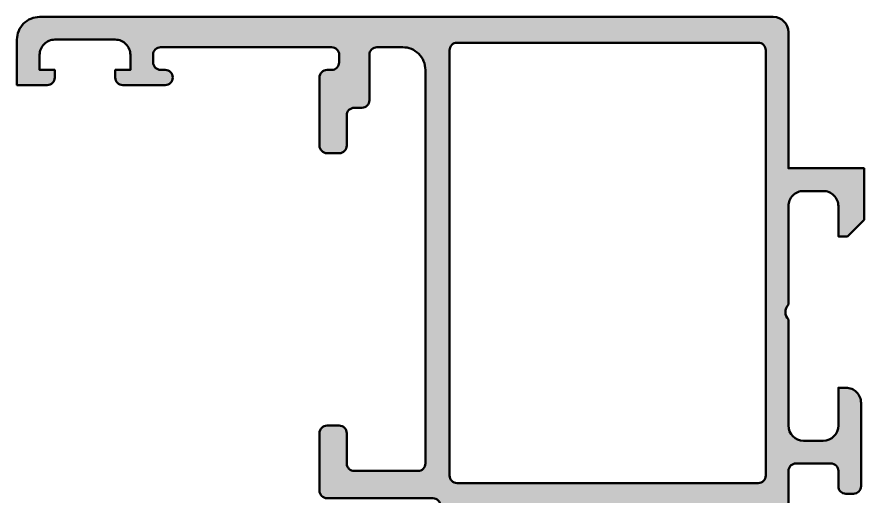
# Model space of a CAD drawing. Extents: x -30 to 48, y 0 to 85.
# Drawn here: x -30 to 26, y 53.3 to 85 of the extents above; entities that cross this region are included whole.
import ezdxf

# ---------------------------------------------------------------- set-up
doc = ezdxf.new("R2010")
doc.units = 0
doc.layers.add('0S-Alu contour', color=7, linetype='Continuous', lineweight=50)
doc.layers.add('0S-Alu hatch', color=252, linetype='Continuous', lineweight=25)

# ---------------------------------------------------------------- blocks, each defined once
blk = doc.blocks.new('345450__749CFD15_2E5F_4BE9_B3DA_A2DCE8D3DE2D_')
at = {"layer": '0S-Alu hatch'}
h = blk.add_hatch(color=256, dxfattribs=at)
edge = h.paths.add_edge_path()
edge.add_line((-30, 83.49999999999999), (-30, 80.5))
edge.add_line((-30, 80.5), (-28, 80.5))
edge.add_arc((-28.0000945204032, 81.0000945204032), 0.500094529335613, 270.0108291930736, 359.9891708069433)
edge.add_line((-27.5, 81.00000000000013), (-27.5, 81.5))
edge.add_line((-27.5, 81.5), (-28.5, 81.5))
edge.add_line((-28.5, 81.5), (-28.5, 82.5))
edge.add_ellipse((-27.50009450358978, 82.50009450358978), major_axis=(-0.9999055008761111, 0), ratio=1, start_angle=-90.00541516857959, end_angle=0.005415168572710627, ccw=False)
edge.add_line((-27.5, 83.49999999999999), (-23.5, 83.49999999999999))
edge.add_ellipse((-23.49988138399752, 82.50011861600247), major_axis=(-0.9998813910332309, 0), ratio=1, start_angle=179.9932029974838, end_angle=270.0067970025261, ccw=False)
edge.add_line((-22.5, 82.50000000000017), (-22.5, 81.5))
edge.add_line((-22.5, 81.5), (-23.5, 81.5))
edge.add_line((-23.5, 81.5), (-23.5, 81))
edge.add_arc((-22.9998852815288, 81.0001147184712), 0.5001147316285043, 180.0131427528586, 269.9868572472002)
edge.add_line((-23, 80.5), (-20.19998168945313, 80.5))
edge.add_arc((-20.19998168945313, 81), 0.5, 270, 450)
edge.add_line((-20.19998168945313, 81.5), (-20.5, 81.5))
edge.add_ellipse((-20.49988528152882, 82.00011471847117), major_axis=(-0.5001147316284899, 0), ratio=1, start_angle=0.013142752803219082, end_angle=89.9868572472015, ccw=False)
edge.add_line((-21, 81.99999999999997), (-21, 82.5))
edge.add_ellipse((-20.50015538079096, 82.50015538079094), major_axis=(-0.4998446433597338, 0), ratio=1, start_angle=-90.01781086143689, end_angle=0.01781086143569155, ccw=False)
edge.add_line((-20.5, 83), (-9.200042724609375, 83))
edge.add_ellipse((-9.199813218260537, 82.50022950634884), major_axis=(-0.4997705463485197, 0), ratio=1, start_angle=179.9736884341791, end_angle=270.0263115658138, ccw=False)
edge.add_line((-8.700042724609375, 82.49999999999991), (-8.700042724609375, 82))
edge.add_ellipse((-9.200063045444429, 82.00002032083505), major_axis=(-0.5000203212479734, 0), ratio=1, start_angle=90.00232850153492, end_angle=179.9976714983276, ccw=False)
edge.add_line((-9.200042724609366, 81.5), (-9.50006103515625, 81.5))
edge.add_arc((-9.50015544145019, 81.00015542620068), 0.4998445827146277, 89.9891784718262, 180.0178160688097)
edge.add_line((-10, 80.99999999999999), (-10, 76.49998474121094))
edge.add_arc((-9.500014158086302, 76.49997821236134), 0.4999858419563255, 179.9992518277727, 270.0016224431236)
edge.add_line((-9.5, 75.99999237060547), (-8.700042724609375, 75.99999237060547))
edge.add_arc((-8.70005922034916, 76.50000886665518), 0.5000164963218107, 270.0018902101767, 359.9972355189024)
edge.add_line((-8.200042724609366, 76.49998474121062), (-8.200042724609375, 78.5))
edge.add_ellipse((-7.700177706371722, 78.50013498176234), major_axis=(-0.499865036462648, 0), ratio=1, start_angle=-90.01547194707291, end_angle=0.015471947058188107, ccw=False)
edge.add_line((-7.700042724609375, 79), (-7.20001220703125, 79))
edge.add_arc((-7.200032527866305, 79.50002032083505), 0.500020321247968, 270.0023285015342, 359.9976714983276)
edge.add_line((-6.700012207031257, 79.49999999999879), (-6.70001220703125, 82.5))
edge.add_ellipse((-6.200147188793583, 82.50013498176233), major_axis=(-0.4998650364626622, 0), ratio=1, start_angle=-90.01547194706961, end_angle=0.015471947081721282, ccw=False)
edge.add_line((-6.200012207031264, 83), (-4.499996185302734, 83))
edge.add_ellipse((-4.499899843708059, 81.50009634159466), major_axis=(-1.499903661499429, 0), ratio=1, start_angle=179.9963197858452, end_angle=270.00368021421104, ccw=False)
edge.add_line((-2.999996185302734, 81.50000000000146), (-2.999996185302734, 55.49999237060546))
edge.add_ellipse((-3.50002286533305, 55.50001905063578), major_axis=(-0.5000266807421023, 0), ratio=1, start_angle=90.00305714313657, end_angle=179.9969428567592, ccw=False)
edge.add_line((-3.499996185302734, 54.99999237060547), (-7.700042724609375, 54.99999237060547))
edge.add_ellipse((-7.700000725123433, 55.50003437009142), major_axis=(-0.500042001249753, 0), ratio=1, start_angle=0.004812382311115471, end_angle=89.9951876176741, ccw=False)
edge.add_line((-8.200042724609375, 55.49999237060561), (-8.200042724609375, 57.49999237060547))
edge.add_arc((-8.700022196941795, 57.50001289827305), 0.4999794727538224, 359.9976476058527, 450.0023523940081)
edge.add_line((-8.700042724609375, 57.99999237060546), (-9.5, 57.99999237060546))
edge.add_arc((-9.50001032011054, 57.50000269071601), 0.4999896799959666, 89.99881737803445, 180.0011826222798)
edge.add_line((-10, 57.49999237060541), (-10, 53.70000457763672))
edge.add_arc((-9.500010320110547, 53.69999425752617), 0.4999896799959666, 179.9988173777201, 270.0011826219663)
edge.add_line((-9.5, 53.20000457763671), (-2.50017166219186, 53.20000457763672))
edge.add_ellipse((-2.500158778562211, 52.6999640548281), major_axis=(-0.5000405229745855, 0), ratio=1, start_angle=179.9993980356912, end_angle=270.0014762355646, ccw=False)
edge.add_line((-2.00011825561522, 52.69995880127277), (-2.000118255615234, 52.4999542236328))
edge.add_ellipse((-2.078954702158263, 52.23243363163969), major_axis=(-0.2788950563274303, 0), ratio=1, start_angle=178.8354106259041, end_angle=253.58012358051081, ccw=False)
edge.add_line((-1.800117255615219, 52.22676522364132), (-1.800117255615226, 51.77317122364133))
edge.add_ellipse((-2.078985351258393, 51.76751056416426), major_axis=(-0.278925541737148, 0), ratio=1, start_angle=106.4245945553528, end_angle=181.1628700728881, ccw=False)
edge.add_line((-2.000118255615234, 51.49996722364132), (-2.000118255615234, 49.61995622363282))
edge.add_arc((-1.700118255615208, 49.61995622363282), 0.3000000000000256, 180, 270)
edge.add_line((-1.700118255615208, 49.31995622363279), (-0.7201439365724341, 49.31995622363281))
edge.add_arc((-0.7201439365724412, 49.6199562236328), 0.29999999999999, 270.0000000000013, 360)
edge.add_line((-0.4201439365724511, 49.6199562236328), (-0.420143936572444, 52.37995422363283))
edge.add_ellipse((-0.3001439365724546, 52.37995422363282), major_axis=(-0.1199999999999894, 0), ratio=1, start_angle=269.9999999999928, end_angle=360, ccw=False)
edge.add_line((-0.3001439365724394, 52.49995422363281), (3.999881744384772, 52.49995422363281))
edge.add_ellipse((3.999881744384778, 51.99995422363282), major_axis=(-0.4999999999999929, 0), ratio=1, start_angle=180, end_angle=270.0000000000006, ccw=False)
edge.add_line((4.499881744384772, 51.99995422363281), (4.499881744384765, 51.29995422363279))
edge.add_line((4.499881744384765, 51.29995422363279), (3.118386286762401, 48.90713390060525))
edge.add_arc((3.23800152903307, 48.83807400828111), 0.1381197846483035, 150.0000000000017, 275.6225775507981)
edge.add_arc((2.761658503210981, 53.67656308548031), 4.999999999999694, 275.6225775507939, 342.2520008957132)
edge.add_ellipse((7.999893954011444, 51.9999923706052), major_axis=(-0.5000000000002658, 0), ratio=1, start_angle=269.99999999999875, end_angle=342.2520008957127, ccw=False)
edge.add_line((7.999893954011454, 52.49999237060546), (11.00000381469728, 52.49999237060547))
edge.add_ellipse((11.00000381469725, 51.99999237060546), major_axis=(-0.5000000000000071, 0), ratio=1, start_angle=197.7484163560709, end_angle=269.9999999999974, ccw=False)
edge.add_arc((16.23822705587107, 53.67660123245327), 5, 197.7484163560701, 264.3774224492063)
edge.add_arc((15.76188403004897, 48.83811215525377), 0.138119784648311, 264.3774224491993, 389.9999999999862)
edge.add_line((15.88149927231966, 48.9071720475779), (14.50000381469726, 51.29999237060545))
edge.add_line((14.50000381469726, 51.29999237060545), (14.50000381469727, 51.99999237060547))
edge.add_ellipse((15.00000381469728, 51.99999237060546), major_axis=(-0.5000000000000089, 0), ratio=1, start_angle=269.9999999999994, end_angle=360, ccw=False)
edge.add_line((15.00000381469728, 52.49999237060547), (19.30002949565446, 52.49999237060547))
edge.add_ellipse((19.30002949565446, 52.37999237060549), major_axis=(-0.1199999999999903, 0), ratio=1, start_angle=180, end_angle=270.0000000000017, ccw=False)
edge.add_line((19.42002949565445, 52.37999237060548), (19.42002949565447, 49.61999437060548))
edge.add_arc((19.72002949565448, 49.61999437060548), 0.3000000000000043, 180, 270)
edge.add_line((19.72002949565448, 49.31999437060547), (20.70000381469725, 49.31999437060546))
edge.add_arc((20.70000381469725, 49.61999437060547), 0.3000000000000114, 270, 360)
edge.add_line((21.00000381469727, 49.61999437060547), (21.00000381469725, 51.50000537061398))
edge.add_ellipse((21.07887091034041, 51.7675487111369), major_axis=(-0.2789255417371286, 0), ratio=1, start_angle=-1.1628700728896888, end_angle=73.57540544464541, ccw=False)
edge.add_line((20.80000281469727, 51.77320937061398), (20.80000281469727, 52.22680337061396))
edge.add_ellipse((21.07884026124033, 52.23247177861236), major_axis=(-0.2788950563274385, 0), ratio=1, start_angle=-73.5801235805003, end_angle=1.1645893741040823, ccw=False)
edge.add_line((21.00000381469724, 52.49999237060547), (21.00000381469727, 55.00005340576173))
edge.add_ellipse((21.50009833510044, 54.99995888535854), major_axis=(-0.5000945293355846, 0), ratio=1, start_angle=270.0108291930711, end_angle=359.98917080694326, ccw=False)
edge.add_line((21.50000381469727, 55.50005340576171), (23.79993057250978, 55.50005340576172))
edge.add_ellipse((23.79990851353016, 55.00000082692629), major_axis=(-0.50005257932197, 0), ratio=1, start_angle=180.0060244572297, end_angle=269.9974724929235, ccw=False)
edge.add_line((24.29996109008789, 55.00005340576189), (24.29993057250977, 54.00005340576171))
edge.add_arc((24.79997930828377, 54.00010214153571), 0.5000487381489455, 180.0055841639549, 269.9944158359924)
edge.add_line((24.79993057250978, 53.50005340576171), (25.29993057250975, 53.50005340576172))
edge.add_arc((25.29995363589205, 54.00003034237944), 0.4999769371496717, 269.9973570091549, 360.0026429908802)
edge.add_line((25.79993057250978, 54.00005340576205), (25.79993057250977, 59.49999237060547))
edge.add_arc((24.80019734323386, 59.50025912690981), 0.9997332648648676, 359.984711911533, 450.0117909248692)
edge.add_line((24.79999160766604, 60.49999237060546), (24.29999160766602, 60.49999237060546))
edge.add_line((24.29999160766602, 60.49999237060546), (24.29999160766602, 57.99999237060548))
edge.add_ellipse((23.29982933465524, 58.00015464361625), major_axis=(-1.000162286174911, 0), ratio=1, start_angle=90.00929605006672, end_angle=179.9907039499392, ccw=False)
edge.add_line((23.29999160766602, 56.99999237060547), (22.00000381469729, 56.99999237060547))
edge.add_ellipse((22.00016608770806, 58.00015464361625), major_axis=(-1.000162286174915, 0), ratio=1, start_angle=0.009296050060981997, end_angle=89.99070394993328, ccw=False)
edge.add_line((21.00000381469728, 57.99999237060558), (21.00000381469727, 64.99999237060547))
edge.add_ellipse((21.52503769689448, 65.49999237060545), major_axis=(-0.7250245357607382, 0), ratio=1, start_angle=-43.60097236989287, end_angle=43.60097236989287, ccw=False)
edge.add_line((21.00000381469727, 65.99999237060547), (21.00000381469727, 72.49999237060547))
edge.add_ellipse((21.9998851986948, 72.50011098660795), major_axis=(-0.9998813910332344, 0), ratio=1, start_angle=-90.00679700252692, end_angle=0.006797002516407247, ccw=False)
edge.add_line((22.00000381469729, 73.49999237060547), (23.29999160766603, 73.49999237060547))
edge.add_ellipse((23.3001102236685, 72.50011098660795), major_axis=(-0.9998813910332309, 0), ratio=1, start_angle=179.9932029974838, end_angle=270.0067970025259, ccw=False)
edge.add_line((24.29999160766602, 72.49999237060563), (24.29999160766603, 70.49999237060545))
edge.add_line((24.29999160766603, 70.49999237060545), (24.90002822875979, 70.49999237060545))
edge.add_line((24.90002822875979, 70.49999237060545), (26.00000381469728, 71.60009002685547))
edge.add_line((26.00000381469728, 71.60009002685547), (26.00006484985353, 74.99999237060547))
edge.add_line((26.00006484985353, 74.99999237060547), (21.00000381469727, 74.99999237060547))
edge.add_line((21.00000381469727, 74.99999237060547), (21.00000381469727, 84))
edge.add_arc((20.00000381469728, 84), 0.9999999999999928, 0, 89.99999999999959)
edge.add_line((20.00000381469729, 85), (-28.5, 85))
edge.add_arc((-28.50008419146859, 83.50008419146857), 1.499915810894279, 89.99678394227956, 180.0032160576674)
edge = h.paths.add_edge_path()
edge.add_line((-0.9000205993652343, 83.29995727539062), (19.00003433227539, 83.29995727539062))
edge.add_ellipse((19.00016931403771, 82.80009225715295), major_axis=(-0.4998650364626737, 0), ratio=1, start_angle=179.9845280529183, end_angle=270.01547194707, ccw=False)
edge.add_line((19.50003433227539, 82.79995727539062), (19.50003433227539, 54.70006561279345))
edge.add_ellipse((18.99998077812787, 54.70011916975256), major_axis=(-0.5000535570155593, 0), ratio=1, start_angle=89.99914283136218, end_angle=179.9938634818548, ccw=False)
edge.add_line((18.99997329711915, 54.20006561279297), (-0.9000205993652272, 54.20006561279297))
edge.add_ellipse((-0.899905880894039, 54.70018033126416), major_axis=(-0.5001147316285043, 0), ratio=1, start_angle=0.013142752858698259, end_angle=89.98685724720099, ccw=False)
edge.add_line((-1.400020599365234, 54.70006561279297), (-1.400020599365234, 82.79995727539072))
edge.add_ellipse((-0.9001555811275636, 82.80009225715295), major_axis=(-0.4998650364626667, 0), ratio=1, start_angle=-90.01547194707081, end_angle=0.015471947058188107, ccw=False)
at = {"layer": '0S-Alu contour', "color": 7}
for points in [[(20.00000381469729, 85), (-28.5, 85)], [(-30, 83.49999999999999), (-30, 80.5), (-28, 80.5)], [(-27.5, 83.49999999999999), (-23.5, 83.49999999999999)], [(24.29999160766602, 72.49999237060563), (24.29999160766603, 70.49999237060545), (24.90002822875979, 70.49999237060545), (26.00000381469728, 71.60009002685547), (26.00006484985353, 74.99999237060547), (21.00000381469727, 74.99999237060547), (21.00000381469727, 84)], [(-20.5, 83), (-9.200042724609375, 83)], [(-6.200012207031264, 83), (-4.499996185302734, 83)], [(-0.9000205993652343, 83.29995727539062), (19.00003433227539, 83.29995727539062)], [(-27.5, 81.00000000000013), (-27.5, 81.5), (-28.5, 81.5), (-28.5, 82.5)], [(-22.5, 82.50000000000017), (-22.5, 81.5), (-23.5, 81.5), (-23.5, 81)], [(-21, 81.99999999999997), (-21, 82.5)], [(-8.700042724609375, 82.49999999999991), (-8.700042724609375, 82)], [(-6.700012207031257, 79.49999999999879), (-6.70001220703125, 82.5)], [(-1.400020599365234, 54.70006561279297), (-1.400020599365234, 82.79995727539072)], [(19.50003433227539, 82.79995727539062), (19.50003433227539, 54.70006561279345)], [(-20.19998168945313, 81.5), (-20.5, 81.5)], [(-9.200042724609366, 81.5), (-9.50006103515625, 81.5)], [(-2.999996185302734, 81.50000000000146), (-2.999996185302734, 55.49999237060546)], [(-10, 80.99999999999999), (-10, 76.49998474121094)], [(-23, 80.5), (-20.19998168945313, 80.5)], [(-7.700042724609375, 79), (-7.20001220703125, 79)], [(-8.200042724609366, 76.49998474121062), (-8.200042724609375, 78.5)], [(-9.5, 75.99999237060547), (-8.700042724609375, 75.99999237060547)], [(22.00000381469729, 73.49999237060547), (23.29999160766603, 73.49999237060547)], [(21.00000381469727, 65.99999237060547), (21.00000381469727, 72.49999237060547)], [(21.00000381469728, 57.99999237060558), (21.00000381469727, 64.99999237060547)], [(24.79999160766604, 60.49999237060546), (24.29999160766602, 60.49999237060546), (24.29999160766602, 57.99999237060548)], [(25.79993057250978, 54.00005340576205), (25.79993057250977, 59.49999237060547)], [(-8.700042724609375, 57.99999237060546), (-9.5, 57.99999237060546)], [(-10, 57.49999237060541), (-10, 53.70000457763672)], [(-8.200042724609375, 55.49999237060561), (-8.200042724609375, 57.49999237060547)], [(23.29999160766602, 56.99999237060547), (22.00000381469729, 56.99999237060547)], [(21.50000381469727, 55.50005340576171), (23.79993057250978, 55.50005340576172)], [(-3.499996185302734, 54.99999237060547), (-7.700042724609375, 54.99999237060547)], [(21.00000381469724, 52.49999237060547), (21.00000381469727, 55.00005340576173)], [(24.29996109008789, 55.00005340576189), (24.29993057250977, 54.00005340576171)], [(18.99997329711915, 54.20006561279297), (-0.9000205993652274, 54.20006561279297)], [(24.79993057250978, 53.50005340576171), (25.29993057250975, 53.50005340576172)], [(-9.5, 53.20000457763671), (-2.50017166219186, 53.20000457763672)], [(-2.00011825561522, 52.69995880127277), (-2.000118255615234, 52.4999542236328)], [(-1.800117255615219, 52.22676522364132), (-1.800117255615226, 51.77317122364133)], [(-0.4201439365724511, 49.6199562236328), (-0.420143936572444, 52.37995422363283)], [(-0.3001439365724394, 52.49995422363281), (3.999881744384772, 52.49995422363281)], [(7.999893954011454, 52.49999237060546), (11.00000381469728, 52.49999237060547)], [(15.00000381469728, 52.49999237060547), (19.30002949565446, 52.49999237060547)], [(19.42002949565445, 52.37999237060548), (19.42002949565447, 49.61999437060548)], [(20.80000281469727, 51.77320937061398), (20.80000281469727, 52.22680337061396)], [(4.499881744384772, 51.99995422363281), (4.499881744384765, 51.29995422363279), (3.118386286762401, 48.90713390060525)], [(15.88149927231966, 48.9071720475779), (14.50000381469726, 51.29999237060545), (14.50000381469727, 51.99999237060547)], [(-2.000118255615234, 51.49996722364132), (-2.000118255615234, 49.61995622363282)], [(21.00000381469727, 49.61999437060547), (21.00000381469725, 51.50000537061398)], [(-1.700118255615208, 49.31995622363279), (-0.7201439365724341, 49.31995622363281)], [(19.72002949565448, 49.31999437060547), (20.70000381469725, 49.31999437060546)]]:
    blk.add_lwpolyline(points, dxfattribs=at)
for centre, radius, start, end in [((-28.50008419146859, 83.50008419146857), 1.499915810894279, 89.99678394227956, 180.0032160576674), ((20.00000381469728, 84), 0.9999999999999928, 0, 89.99999999999959), ((-20.19998168945313, 81), 0.5, 270, 90), ((-9.50015544145019, 81.00015542620068), 0.4998445827146277, 89.9891784718262, 180.0178160688097), ((-28.0000945204032, 81.0000945204032), 0.500094529335613, 270.0108291930736, 359.9891708069433), ((-22.9998852815288, 81.0001147184712), 0.5001147316285043, 180.0131427528586, 269.9868572472002), ((-7.200032527866305, 79.50002032083505), 0.500020321247968, 270.0023285015342, 359.9976714983276), ((-9.500014158086302, 76.49997821236134), 0.4999858419563255, 179.9992518277727, 270.0016224431236), ((-8.70005922034916, 76.50000886665518), 0.5000164963218107, 270.0018902101767, 359.9972355189024), ((24.80019734323386, 59.50025912690981), 0.9997332648648676, 359.984711911533, 90.0117909248692), ((-9.50001032011054, 57.50000269071601), 0.4999896799959666, 89.99881737803445, 180.0011826222798), ((-8.700022196941795, 57.50001289827305), 0.4999794727538224, 359.9976476058527, 90.00235239400817), ((24.79997930828377, 54.00010214153571), 0.5000487381489455, 180.0055841639549, 269.9944158359924), ((25.29995363589205, 54.00003034237944), 0.4999769371496717, 269.9973570091549, 0.002642990880182), ((-9.500010320110547, 53.69999425752617), 0.4999896799959666, 179.9988173777201, 270.0011826219663), ((2.761658503210981, 53.67656308548031), 4.999999999999694, 275.6225775507939, 342.2520008957132), ((16.23822705587107, 53.67660123245327), 5, 197.7484163560701, 264.3774224492063), ((-1.700118255615208, 49.61995622363282), 0.3000000000000256, 180, 270), ((-0.7201439365724412, 49.6199562236328), 0.29999999999999, 270.0000000000013, 0), ((19.72002949565448, 49.61999437060548), 0.3000000000000043, 180, 270), ((20.70000381469725, 49.61999437060547), 0.3000000000000114, 270, 0), ((3.23800152903307, 48.83807400828111), 0.1381197846483035, 150.0000000000017, 275.6225775507981), ((15.76188403004897, 48.83811215525377), 0.138119784648311, 264.3774224491993, 29.99999999998618)]:
    blk.add_arc(centre, radius, start, end, dxfattribs=at)
at = {"layer": '0S-Alu contour', "color": 7, "extrusion": (0, 0, -1)}
for centre, radius, start, end in [((27.50009450358978, 82.50009450358978), 0.9999055008761111, 359.9945848314273, 90.00541516857969), ((23.49988138399752, 82.50011861600247), 0.9998813910332311, 89.9932029974739, 180.0067970025163), ((20.50015538079096, 82.50015538079094), 0.4998446433597338, 359.9821891385643, 90.01781086143689), ((9.199813218260537, 82.50022950634884), 0.4997705463485197, 89.97368843418624, 180.026311565821), ((6.200147188793583, 82.50013498176233), 0.4998650364626622, 359.9845280529183, 90.01547194706968), ((4.499899843708059, 81.50009634159466), 1.499903661499429, 89.99631978578896, 180.0036802141548), ((0.9001555811275636, 82.80009225715295), 0.4998650364626667, 359.9845280529418, 90.01547194707081), ((-19.00016931403771, 82.80009225715295), 0.4998650364626738, 89.98452805293, 180.0154719470817), ((20.49988528152882, 82.00011471847117), 0.5001147316284899, 270.0131427527986, 359.9868572471968), ((9.200063045444429, 82.00002032083505), 0.5000203212479734, 180.0023285016724, 269.9976714984651), ((7.700177706371722, 78.50013498176234), 0.499865036462648, 359.9845280529418, 90.01547194707294), ((-21.9998851986948, 72.50011098660795), 0.9998813910332346, 359.9932029974836, 90.00679700252692), ((-23.3001102236685, 72.50011098660795), 0.9998813910332311, 89.99320299747413, 180.0067970025163), ((-21.52503769689448, 65.49999237060545), 0.7250245357607382, 316.3990276301071, 43.60097236989289), ((-22.00016608770806, 58.00015464361625), 1.000162286174915, 270.0092960500667, 359.990703949939), ((-23.29982933465524, 58.00015464361625), 1.000162286174911, 180.0092960500609, 269.9907039499333), ((7.700000725123433, 55.50003437009142), 0.500042001249753, 270.0048123823259, 359.9951876176889), ((3.50002286533305, 55.50001905063578), 0.5000266807421023, 180.0030571432409, 269.9969428568634), ((-21.50009833510044, 54.99995888535854), 0.5000945293355846, 0.0108291930567097, 89.98917080692891), ((-23.79990851353016, 55.00000082692629), 0.50005257932197, 90.00252750707645, 179.9939755427703), ((0.899905880894039, 54.70018033126416), 0.5001147316285043, 270.013142752799, 359.9868572471413), ((-18.99998077812787, 54.70011916975256), 0.5000535570155593, 180.0061365181453, 270.0008571686378), ((2.500158778562211, 52.6999640548281), 0.5000405229745855, 89.9985237644354, 180.0006019643089), ((2.078954702158263, 52.23243363163969), 0.2788950563274303, 106.4198764194892, 181.164589374096), ((0.3001439365724546, 52.37995422363282), 0.1199999999999894, 0, 90.00000000000722), ((-3.999881744384778, 51.99995422363282), 0.4999999999999929, 89.99999999999939, 180), ((-7.999893954011444, 51.9999923706052), 0.5000000000002658, 17.7479991042873, 90.00000000000122), ((-11.00000381469725, 51.99999237060546), 0.5000000000000071, 90.00000000000261, 162.2515836439291), ((-15.00000381469728, 51.99999237060546), 0.5000000000000089, 0, 90.00000000000063), ((-19.30002949565446, 52.37999237060549), 0.1199999999999903, 89.99999999999831, 180), ((-21.07884026124033, 52.23247177861236), 0.2788950563274385, 358.8354106258959, 73.58012358050044), ((2.078985351258393, 51.76751056416426), 0.278925541737148, 178.8371299271119, 253.5754054446472), ((-21.07887091034041, 51.7675487111369), 0.2789255417371286, 286.4245945553546, 1.162870072889672)]:
    blk.add_arc(centre, radius, start, end, dxfattribs=at)
blk = doc.blocks.new('466040__B48258FD_D014_41A4_996E_BFF8139D9436_')
at = {"layer": '0S-Alu contour', "color": 7}
blk.add_blockref('345450__749CFD15_2E5F_4BE9_B3DA_A2DCE8D3DE2D_', (0, 0), dxfattribs=at)

msp = doc.modelspace()

# ---------------------------------------------------------------- block references
at = {"layer": '0S-Alu contour', "color": 7}
msp.add_blockref('466040__B48258FD_D014_41A4_996E_BFF8139D9436_', (0, 0), dxfattribs=at)

doc.saveas('drawing.dxf')
